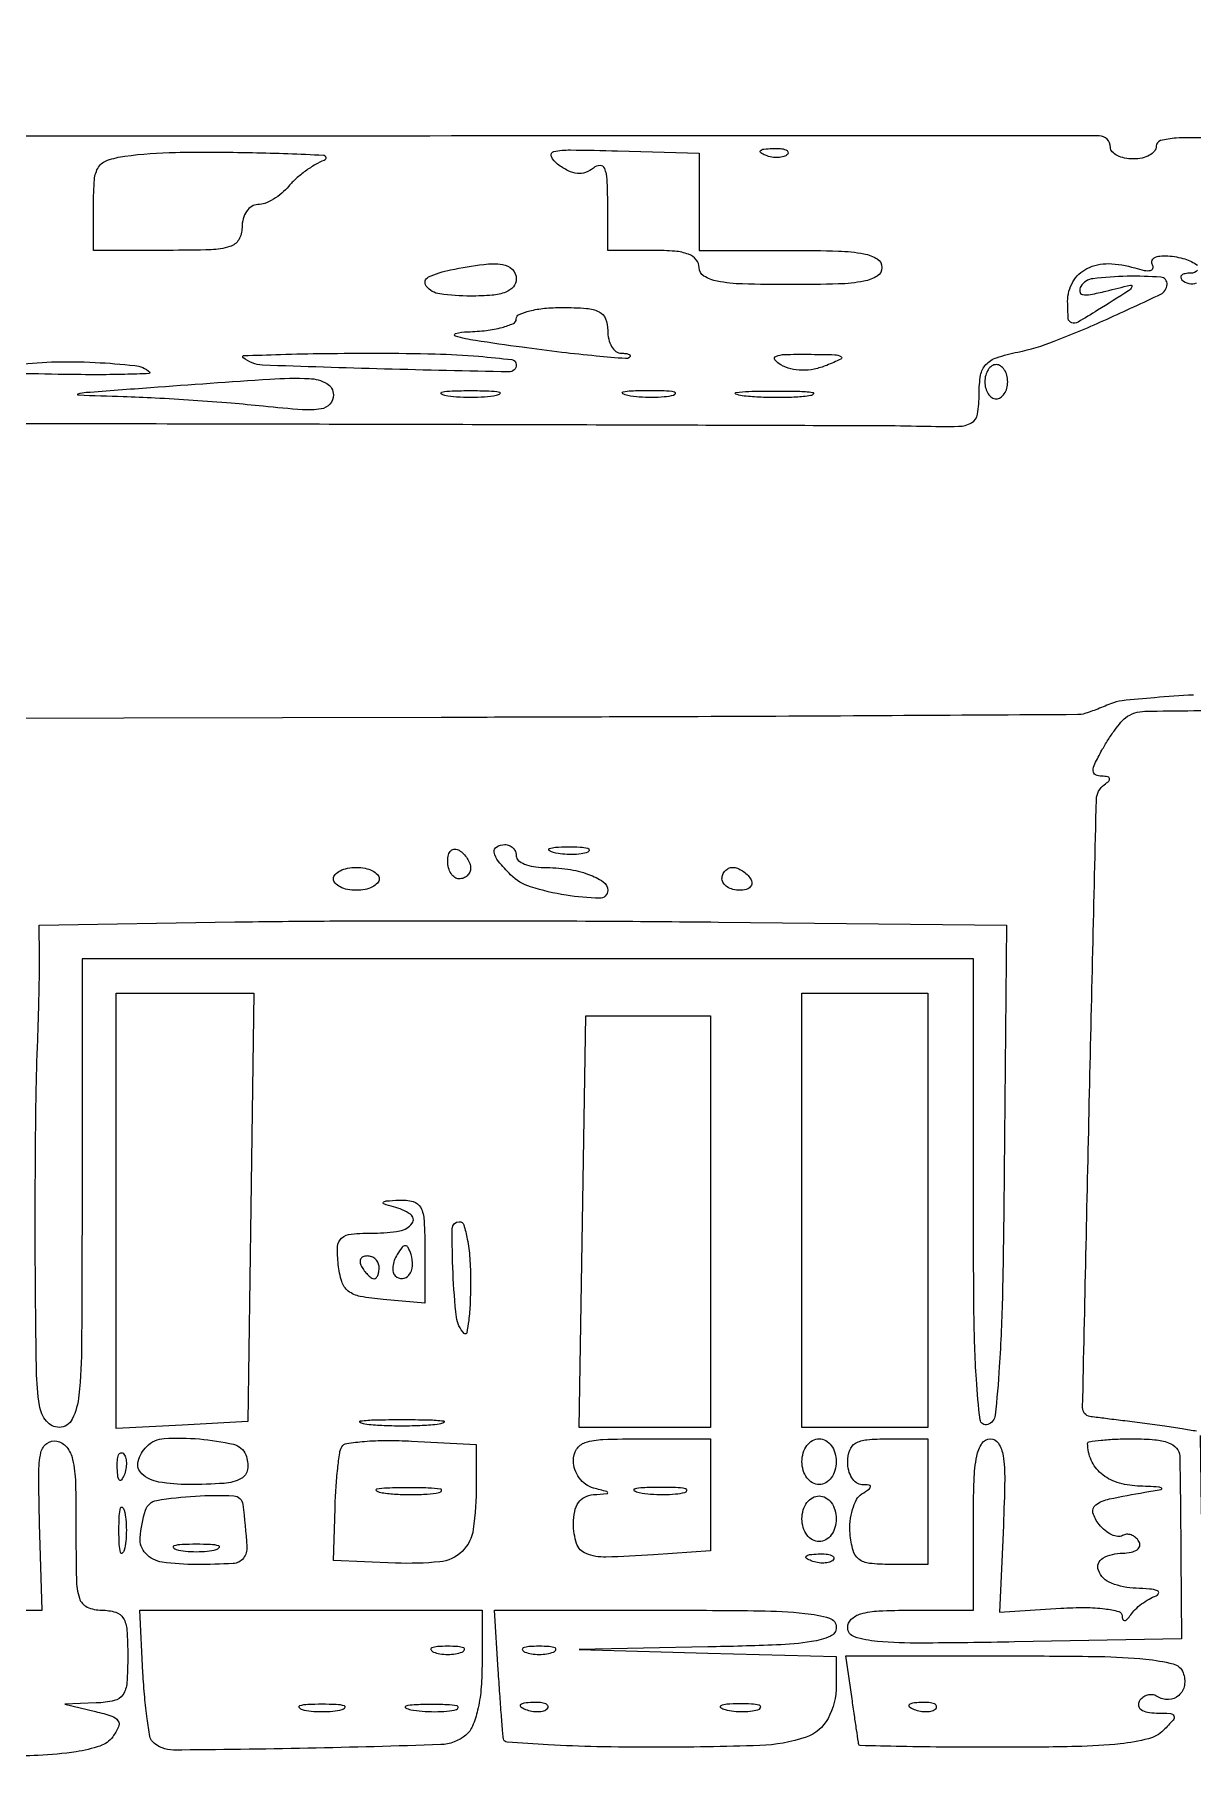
# Model space of a CAD drawing. Extents: x 0 to 448, y 25 to 639.
# Drawn here: x 173.8 to 275.2, y 487.6 to 638.9 of the extents above; entities that cross this region are included whole.
import ezdxf

# ---------------------------------------------------------------- set-up
doc = ezdxf.new("R2010")
doc.units = 0
doc.header["$MEASUREMENT"] = 0

msp = doc.modelspace()

# ---------------------------------------------------------------- linework, layer by layer
for points in [[(275.919482, 629.83544, 0.029612), (273.731155, 629.817875, 0.045965), (272.374576, 629.600207, 0.342479), (272, 629.117488, -0.173951), (271.847022, 628.691078, -0.093358), (271.4125, 628.328262, -0.073652), (270.765132, 628.082746, -0.053916), (270, 628, -0.048768), (269.234618, 628.074831, -0.068768), (268.5875, 628.298105, -0.088952), (268.151715, 628.627329, -0.188787), (268, 629.014824, 0.414178), (266.998996, 630.01595, 0.000137), (206.552977, 630.006708, 0.000161), (146.266937, 629.961513, 0.259647)], [(167.188944, 604.865393, -0.00013), (197.946174, 604.807744, -0.000198), (224.671127, 604.740121, -0.00007), (247.734432, 604.669416, -0.005132), (251.5, 604.618692, 0.009354), (254.711217, 604.602549, 0.126092), (255.836476, 604.907369, 0.228554), (256.359639, 605.662302, 0.039174), (256.5, 607.451045, -0.041952), (256.63624, 609.071949, -0.145808), (257.095481, 610.005229, -0.127051), (258.032764, 610.607573, -0.028618), (259.879064, 611.101142, 0.041895), (263.080035, 612.04848, 0.013048), (267.705267, 613.990788, 0.005678), (272.391586, 616.168598, 0.26893), (272.959144, 617, 0.414295), (272.398072, 617.650163, 0.023318), (269.462184, 617.728442, 0.024267), (266.464431, 617.522793, 0.228929), (265.406775, 616.849159, 0.167666), (265.305522, 616.399182, 0.329543), (265.542024, 616.144081, 0.09274), (266.256987, 616.142941, 0.015638), (267.598797, 616.435441, -0.004313), (269.738588, 616.952916, -0.615313), (269.869381, 616.796444, -0.151034), (269.577713, 616.45488, -0.001554), (266.875, 614.75619, -0.008941), (265.158701, 613.727082, -0.205135), (264.602189, 613.661337, -0.311938), (264.305801, 614.028614, -0.018563), (264.25, 615.531136, -0.130555), (264.705689, 617.246585, -0.148329), (265.938527, 618.411322, -0.121036), (267.832646, 618.838046, -0.07213), (270.125229, 618.460254, 0.027092), (270.939942, 618.249478, 0.091977), (271.486382, 618.240977, 0.270329), (271.70279, 618.42175, 0.228985), (271.671609, 618.72233, -0.204822), (271.620195, 619.063632, -0.19905), (271.830689, 619.341965, -0.106317), (272.324824, 619.504891, -0.045079), (273.026009, 619.516502, -0.052072), (274.50432, 619.251175, -0.093631), (275.600051, 618.696846, -0.456982)], [(275.625936, 618.25435, -0.195417), (275, 618, 0.041618), (274.526562, 617.960524, 0.120711), (274.226868, 617.831465, 0.254693), (274.141337, 617.642541, 0.179837), (274.240403, 617.426264, 0.304165), (275.538455, 617.170086, 0.048055)], [(275.251997, 581.083998, 0.007821), (271.85, 580.854954, 0.00577), (269.01809, 580.586804, 0.075457), (268, 580.3197, -0.00554), (267.370707, 580.056509, -0.005151), (266.720313, 579.800691, -0.005141), (266.13736, 579.585144, -0.017297), (265.75, 579.461367, -0.067232), (265.131676, 579.373957, -0.00005), (248.898007, 579.27537, -0.000577), (230.792515, 579.188139, -0.000353), (209.434705, 579.125), (153.86941, 579)], [(275.538494, 516.653541, 0.00277), (274.256003, 516.875528, 0.00639), (272.743739, 517.108841, 0.004217), (271, 517.340113, -0.000283), (269.253884, 517.557733, -0.000428), (267.734352, 517.749307, -0.000158), (266.42595, 517.915822, -0.010507), (266.202048, 517.949183, -0.37163), (265.558071, 518.729059, -0.00031), (266.145183, 545.407763, -0.00038), (266.765987, 571.951389, -0.238043), (267.453011, 573.234687, 0.037593), (267.849071, 573.559594, 0.277691), (267.910847, 573.785541, 0.289057), (267.740444, 573.939016, 0.03958), (267.241526, 573.984687, -0.109726), (266.690091, 574.114236, -0.287953), (266.483052, 574.443928, -0.112681), (266.624281, 575.062647, -0.015287), (267.241526, 576.25, -0.014487), (267.78275, 577.155065, -0.015125), (268.368118, 578.014078, -0.014954), (268.917173, 578.723995, -0.062105), (269.309514, 579.095799, -0.156044), (271.01529, 579.67034, -0.003667), (279.567329, 579.738426, -0.00269)], [(275.966834, 509.390689, 0.00016), (275.874132, 516.301641, 0.208609)], [(165.856989, 500.999719), (174.5, 500.999439), (174.288891, 508.565554, -0.005658), (174.216677, 512.920976, -0.052486), (174.403703, 514.792284, -0.182238), (174.913679, 515.596725, -0.212526), (175.788891, 515.798372, -0.179828), (176.658245, 515.267484, -0.112491), (177.175019, 514.17737, -0.047853), (177.424338, 512.160671, -0.007882), (177.469932, 508.232537, 0.005603), (177.501772, 503.714724, 0.070956), (177.77196, 502.039721, 0.213361), (178.442984, 501.277756, 0.107501), (179.719932, 501, -0.068864), (180.943806, 500.830635, -0.196911), (181.607496, 500.311417, -0.113445), (181.925305, 499.254739, -0.016559), (182, 497, -0.016688), (181.921089, 494.636356, -0.131247), (181.57073, 493.605924, -0.192989), (180.815338, 493.088294, -0.044146), (179.25, 492.881685), (176.5, 492.76337), (179.18111, 492.131685, -0.021439), (180.60059, 491.732318, -0.165981), (181.143095, 491.323239, -0.261184), (181.189371, 490.778758, -0.053914), (180.68111, 489.918979, -0.152329), (179.569499, 489.11384, -0.044344), (177.489684, 488.613937, -0.025747), (174.151668, 488.293272, -0.005868), (168.474442, 488.108397, -0.012577)], [(276.143732, 476.745768, -0.000997), (276.079519, 492.532114, 0.001043)]]:
    msp.add_lwpolyline(points, format="xyb")
for points in [[(199.190298, 627.874692, 0.044193), (198.419414, 627.509284, 0.024996), (197.554529, 626.941462, 0.024786), (196.733317, 626.276709, 0.037021), (196.092837, 625.611862, -0.045116), (195.479181, 624.995127, -0.040524), (194.743411, 624.473485, -0.042827), (194.001505, 624.114996, -0.091382), (193.377555, 624, 0.14369), (192.852235, 623.84585, 0.099524), (192.404657, 623.4125, 0.083977), (192.103074, 622.764504, 0.067109), (192, 622, -0.134481), (191.707995, 620.93396, -0.186514), (190.9375, 620.326923, -0.067313), (189.303549, 620.056399, -0.007414), (185.5, 620), (179, 620), (179, 623.933578, -0.019206), (179.087278, 626.204884, -0.123413), (179.448668, 627.286713, -0.172057), (180.218691, 627.886846, -0.046385), (181.75, 628.243054, -0.030205), (186.163886, 628.576748, -0.009046), (192.911639, 628.55633, -0.007171), (199.119498, 628.336104, -0.815913)], [(231.996356, 624.25), (232, 620), (240, 620, -0.006994), (244.191484, 619.94137, -0.039364), (246.416667, 619.703125, -0.093584), (247.586019, 619.246922, -0.258593), (248, 618.5, -0.258593), (247.586019, 617.753078, -0.093584), (246.416667, 617.296875, -0.039364), (244.191484, 617.05863, -0.006994), (240, 617, -0.006994), (235.808516, 617.05863, -0.039364), (233.583333, 617.296875, -0.093584), (232.413981, 617.753078, -0.258593), (232, 618.5, 0.176579), (231.750359, 619.184843, 0.128937), (231.083333, 619.65625, 0.069535), (229.888175, 619.923415, 0.020272), (228, 620), (224, 620), (224, 624.122445, 0.01184), (223.951041, 626.189628, 0.084868), (223.737078, 627.161542, 0.313014), (223.332101, 627.425755, 0.167564), (222.747165, 627.205129, -0.088474), (222.065629, 626.818306, -0.111763), (221.347686, 626.733817, -0.090296), (220.548917, 626.968324, -0.04145), (219.619631, 627.536182, -0.129469), (219.070469, 628.212623, -0.475796), (219.283169, 628.63788, -0.057906), (220.737597, 628.788418, -0.004003), (224.868822, 628.703498), (231.992712, 628.5)], [(239.729167, 628.395833, -0.126455), (239.402231, 628.202593, -0.060344), (238.916927, 628.123424, -0.05415), (238.359369, 628.160852, -0.051402), (237.8125, 628.316886, -0.054073), (237.395823, 628.538436, -0.470617), (237.37858, 628.720685, -0.168741), (237.670344, 628.862007, -0.018894), (238.416667, 628.921053, -0.028489), (239.112848, 628.910055, -0.077125), (239.592839, 628.799335, -0.208169), (239.77538, 628.614691, -0.296942)], [(216, 617.5, -0.176579), (215.750359, 616.815157, -0.128937), (215.083333, 616.34375, -0.069535), (213.888175, 616.076585, -0.020272), (212, 616, -0.033819), (209.316386, 616.181722, -0.198535), (208.120993, 616.877632, -0.479524), (208.317298, 617.670727, -0.060978), (210.25, 618.294267, -0.01352), (213.157653, 618.77317, -0.068473), (214.797234, 618.772297, -0.166213), (215.657829, 618.338734, -0.196134)], [(224, 613, 0.056395), (224.086561, 612.234988, 0.075828), (224.342708, 611.5875, 0.095027), (224.721587, 611.153384, 0.167478), (225.166667, 611, -0.028795), (225.587564, 610.97574, -0.082482), (225.868229, 610.895113, -0.233193), (225.961844, 610.776528, -0.2747), (225.916667, 610.642937, -0.20058), (225.553266, 610.525484, -0.002322), (222.978646, 610.752485, -0.006626), (219.979842, 611.071058, -0.004222), (216.5, 611.517275, -0.003486), (212.423338, 612.104039, -0.032101), (210.678556, 612.483419, -0.762805), (210.68111, 612.720281, -0.056852), (211.75, 612.874338, 0.022161), (213.378764, 612.99488, 0.035196), (214.751563, 613.256837, 0.039267), (215.742254, 613.604396, 0.297023), (216, 614, -0.295869), (216.251055, 614.387127, -0.04382), (217.175, 614.70625, -0.037669), (218.467056, 614.92761, -0.023598), (220, 615, -0.017388), (222.150836, 614.925179, -0.098846), (223.25, 614.625, -0.184152), (223.804216, 614.021586, -0.094959)], [(183.916667, 609.358459, -0.681424), (183.867686, 609.218186, -0.00313), (181.738542, 609.149417, -0.007053), (179.115991, 609.118153, -0.003914), (175.916667, 609.150194, -0.001822), (171.27682, 609.249905, -0.043908), (169.98836, 609.395981, -0.81855), (169.988721, 609.601737, -0.013619), (172, 609.946792, -0.028504), (175.337819, 610.233466, -0.019506), (179.142726, 610.194184, -0.014555), (182.618918, 609.920953, -0.151876)], [(216, 609.995592, -0.420016), (215.351973, 609.360252, -0.00178), (204.453376, 609.61456, -0.00272), (193.805793, 609.958914, -0.170727), (192.083333, 610.638839, -0.680773), (192.134895, 610.785173, -0.001472), (195.363021, 610.893909, -0.004896), (199.196195, 610.974167, -0.002785), (203.833333, 611, -0.006338), (208.890966, 610.935884, -0.014255), (212.721683, 610.729361, -0.009464), (215.609762, 610.435809, -0.379424)], [(243.161878, 609.936239, -0.044223), (242.069238, 609.606896, -0.053204), (241.002006, 609.501904, -0.057782), (240.015657, 609.624522, -0.072426), (239.161878, 609.969217, -0.08977), (238.633583, 610.420897, -0.506083), (238.71196, 610.724496, -0.089081), (239.508145, 610.888757, -0.008502), (241.5, 610.906205, -0.003692), (243.874641, 610.869092, -0.127002), (244.409759, 610.717726, -0.60257), (244.399654, 610.478043, -0.015726)], [(257, 608.5, 0.064853), (257.074694, 607.926543, 0.082425), (257.29375, 607.440625, 0.098894), (257.618646, 607.115568, 0.148195), (258, 607, 0.148195), (258.381354, 607.115568, 0.098894), (258.70625, 607.440625, 0.082425), (258.925306, 607.926543, 0.064853), (259, 608.5, 0.064853), (258.925306, 609.073457, 0.082425), (258.70625, 609.559375, 0.098894), (258.381354, 609.884432, 0.148195), (258, 610, 0.148195), (257.618646, 609.884432, 0.098894), (257.29375, 609.559375, 0.082425), (257.074694, 609.073457, 0.064853)], [(200, 607.357544, -0.183996), (199.691379, 606.547271, -0.172089), (198.912195, 606.119458, -0.058897), (197.304287, 606.049278, -0.007526), (193.853309, 606.357544, 0.005744), (191.058012, 606.617286, 0.003404), (187.719361, 606.866005, 0.003406), (184.384658, 607.068801, 0.005853), (181.603309, 607.186303, -0.001345), (177.683189, 607.316522, -0.833099), (177.665362, 607.438011, -0.063006), (178.347353, 607.577289, -0.000482), (184, 608, -0.001586), (194.437668, 608.737128, -0.026873), (197.886059, 608.78403, -0.117961), (199.416511, 608.352268, -0.271649)], [(214.25, 607.294267, -0.029693), (213.225293, 607.159351, -0.017887), (212, 607.115502, -0.017887), (210.774707, 607.159351, -0.029693), (209.75, 607.294267, -0.142433), (209.439977, 607.453014, -0.611425), (209.482812, 607.600334, -0.039503), (210.38851, 607.701569, -0.008087), (212, 607.727636, -0.008087), (213.61149, 607.701569, -0.039503), (214.517188, 607.600334, -0.611425), (214.560023, 607.453014, -0.142433)], [(229.761659, 607.31292, -0.041951), (228.934218, 607.169017, -0.020826), (227.869594, 607.119272, -0.020511), (226.754739, 607.159391, -0.028254), (225.761659, 607.292739, -0.082665), (225.319562, 607.45659, -0.67161), (225.339362, 607.605813, -0.053901), (226.071102, 607.715166, -0.008901), (227.5, 607.747817, -0.009782), (228.938425, 607.726931, -0.038992), (229.814362, 607.62839, -0.417468), (229.916221, 607.476221, -0.285845)], [(241.767909, 607.285474, -0.024559), (240.487453, 607.154945, -0.012695), (238.878422, 607.111345, -0.01259), (237.218327, 607.150328, -0.018638), (235.767909, 607.275269, -0.069146), (235.205163, 607.425738, -0.756877), (235.222448, 607.564056, -0.031761), (236.352754, 607.662864, -0.005499), (238.5, 607.690131, -0.005888), (240.655786, 607.668409, -0.025342), (241.934948, 607.575472, -0.556092), (242.000181, 607.434198, -0.212532)], [(212, 565.940983, -0.105429), (211.923444, 565.581949, -0.099231), (211.70625, 565.276414, -0.096318), (211.381732, 565.071618, -0.092995), (211, 565, -0.153634), (210.618621, 565.120018, -0.097988), (210.29375, 565.457961, -0.080552), (210.074545, 565.962904, -0.062283), (210, 566.559017, -0.066118), (210.073267, 567.110654, -0.138808), (210.29375, 567.478525, -0.191142), (210.620352, 567.607943, -0.139169), (211, 567.5, -0.06081), (211.382515, 567.193797, -0.051032), (211.70625, 566.7871, -0.053229), (211.926698, 566.346558, -0.089642)], [(216, 567, 0.22119), (216.178026, 566.617261, 0.077138), (216.71035, 566.29375, 0.058656), (217.49225, 566.073191, 0.03946), (218.418213, 566, -0.036065), (220.505424, 565.849252, -0.050303), (222.320511, 565.395978, -0.062559), (223.600492, 564.745475, -0.248866), (224, 563.992532, -0.422108), (223.286219, 563.297683, -0.032988), (220.350924, 563.570959, -0.035506), (217.25787, 564.29442, -0.121758), (215.504145, 565.352997, -0.025233), (214.441395, 566.528787, -0.124712), (214.067156, 567.331315, -0.317913), (214.283569, 567.806432, -0.132713), (215, 568, -0.099038), (215.381638, 567.923658, -0.097945), (215.70625, 567.70625, -0.097945), (215.923658, 567.381638, -0.099038)], [(222.269032, 567.344063, -0.06278), (221.671085, 567.185595, -0.030339), (220.880008, 567.127736, -0.029507), (220.036634, 567.167106, -0.037336), (219.269032, 567.307009, -0.087174), (218.883358, 567.48334, -0.597527), (218.900903, 567.643467, -0.080377), (219.431793, 567.764444, -0.012823), (220.5, 567.805051, -0.014395), (221.580113, 567.787295, -0.052471), (222.257153, 567.684921, -0.333666), (222.386009, 567.52287, -0.31318)], [(204, 565, -0.191087), (203.848523, 564.618118, -0.088204), (203.4125, 564.29375, -0.068025), (202.765418, 564.073693, -0.048028), (202, 564, -0.048028), (201.234582, 564.073693, -0.068025), (200.5875, 564.29375, -0.088204), (200.151477, 564.618118, -0.191087), (200, 565, -0.191087), (200.151477, 565.381882, -0.088204), (200.5875, 565.70625, -0.068025), (201.234582, 565.926307, -0.048028), (202, 566, -0.048028), (202.765418, 565.926307, -0.068025), (203.4125, 565.70625, -0.088204), (203.848523, 565.381882, -0.191087)], [(236.5, 565, -0.139169), (236.607943, 564.620352, -0.191142), (236.478525, 564.29375, -0.138808), (236.110654, 564.073267, -0.066118), (235.559017, 564, -0.062283), (234.962904, 564.074545, -0.080552), (234.457961, 564.29375, -0.097988), (234.120018, 564.618621, -0.153634), (234, 565, -0.092995), (234.071618, 565.381732, -0.096318), (234.276414, 565.70625, -0.099231), (234.581949, 565.923444, -0.105429), (234.940983, 566, -0.089642), (235.346558, 565.926698, -0.053229), (235.7871, 565.70625, -0.051032), (236.193797, 565.382515, -0.06081)], [(258.696258, 539.301179, -0.002695), (258.542336, 528.659051, -0.011411), (258.270403, 522.29052, -0.010294), (257.905801, 518.065425, -0.293513), (257.25, 517.250556, -0.473489), (256.589988, 517.666449, -0.015546), (256.260115, 521.203376, -0.012968), (256.052402, 526.975257, -0.002509), (256, 537.416667), (256, 558), (217, 558), (178, 558), (178, 537.5, -0.001501), (177.960553, 524.35912, -0.022816), (177.72561, 519.8125, -0.086689), (177.1476, 517.725618, -0.289626), (176, 517, -0.227263), (174.889649, 517.532168, -0.131012), (174.277435, 518.916487, -0.034782), (174.013155, 521.970686, -0.00265), (173.9181, 530.25, -0.001825), (173.904146, 535.762881, -0.001734), (173.929866, 541.370313, -0.00172), (173.986855, 546.328127, -0.006135), (174.073163, 549.5, 0.002129), (174.161136, 551.997127, 0.002021), (174.229556, 554.538524, 0.002005), (174.271966, 556.786572, 0.007134), (174.272809, 558.226892), (174.235493, 560.953783), (191.367746, 561.226892, -0.002839), (199.697463, 561.312381, -0.001203), (210.868801, 561.336728, -0.00119), (222.795729, 561.305629, -0.001558), (233.696258, 561.21729), (258.892516, 560.93458)], [(208, 532.439635), (208, 527.879269), (204.355823, 528.189635, -0.024633), (202.343578, 528.461348, -0.120056), (201.302391, 528.929367, -0.153678), (200.728995, 529.759604, -0.04885), (200.424042, 531.25, -0.034819), (200.369084, 532.838064, -0.207179), (200.717179, 533.570618, -0.16155), (201.550631, 533.921317, -0.019492), (203.56822, 534, 0.042235), (205.805448, 534.189317, 0.195639), (206.886246, 534.859774, 0.428604), (206.742273, 535.64794, 0.081346), (205.25, 536.310674, -0.01159), (204.4117, 536.550633, -0.541772), (204.37122, 536.693656, -0.197309), (204.607705, 536.812001, -0.005718), (205.75, 536.883999, -0.075488), (206.979186, 536.761687, -0.216355), (207.633014, 536.237261, -0.105317), (207.934996, 535.096494, -0.012231)], [(212, 529.833333, -0.010067), (211.96085, 527.889083, -0.019763), (211.837534, 526.346841, -0.021766), (211.662935, 525.28409, -0.595981), (211.446924, 525.219743, -0.170314), (210.763557, 526.641645, -0.016608), (210.464167, 530.501796, -0.013163), (210.39477, 534.385542, -0.411739), (211.014446, 535, -0.32742), (211.399224, 534.717777, -0.029167), (211.710494, 533.482292, -0.02918), (211.928868, 531.813836, -0.017952)], [(205.582949, 532.134215, 0.052326), (205.327923, 531.604943, 0.061761), (205.20609, 531.06291, 0.07231), (205.228156, 530.59012, 0.149701), (205.399864, 530.266802, 0.208213), (206.031223, 530.018401, 0.228122), (206.610436, 530.323111, 0.143258), (206.913564, 531.144952, 0.097944), (206.787251, 532.138246, 0.033951), (206.536207, 532.749629, 0.286646), (206.294341, 532.899578, 0.233206), (206.012891, 532.759582, 0.024362)], [(202.5, 531, 0.029505), (202.768994, 530.617226, 0.035638), (203.066025, 530.29375, 0.038439), (203.34829, 530.065539, 0.151918), (203.559017, 530, 0.210953), (203.727648, 530.07446, 0.081139), (203.870461, 530.29375, 0.061769), (203.967655, 530.617151, 0.042167), (204, 531, 0.105053), (203.918938, 531.381556, 0.099167), (203.688914, 531.70625, 0.09642), (203.345238, 531.923877, 0.093332), (202.940983, 532, 0.108972), (202.586039, 531.921712, 0.182303), (202.3746, 531.70625, 0.161196), (202.343488, 531.3821, 0.082592)], [(209.25, 517.276604, -0.019375), (207.770235, 517.150935, -0.011494), (206, 517.110234, -0.011494), (204.229765, 517.150935, -0.019375), (202.75, 517.276604, -0.108536), (202.333801, 517.423685, -0.707215), (202.364063, 517.56145, -0.025693), (203.670434, 517.655793, -0.005179), (206, 517.679926, -0.005179), (208.329566, 517.655793, -0.025693), (209.635937, 517.56145, -0.707215), (209.666199, 517.423685, -0.108536)], [(192.32411, 514.597766, -0.121483), (192.483689, 513.323946, -0.248355), (191.927691, 512.518206, -0.104212), (190.429737, 512.100007, -0.016145), (187.333333, 512, -0.040886), (184.729602, 512.213266, -0.144586), (183.23548, 512.936176, -0.27936), (182.913777, 514.021547, -0.132955), (183.666667, 515.333333, -0.183469), (185.198831, 516.022147, -0.036104), (188.268711, 515.983514, -0.034597), (191.25991, 515.519419, -0.250367)], [(233, 511.096513), (233, 506.193027), (227.994026, 505.846513, -0.010426), (223.839526, 505.645864, -0.100436), (222.106186, 505.948387, -0.224562), (221.278323, 506.826395, -0.078716), (221, 508.583333, -0.051603), (221.109362, 509.640153, -0.099933), (221.443035, 510.417557, -0.122448), (221.996554, 510.905458, -0.103517), (222.75, 511.116001, 0.002113), (223.923939, 511.198801, 0.392517), (224, 511.280763, 0.339035), (223.926177, 511.377121, 0.001923), (222.75, 511.689326, -0.09552), (222.081374, 512.009076, -0.075402), (221.514062, 512.578271, -0.073873), (221.131587, 513.302748, -0.084769), (221, 514.073324, -0.137539), (221.282841, 515.082095, -0.180255), (222.028543, 515.669722, -0.069102), (223.581187, 515.940605, -0.008686), (227, 516), (233, 516)], [(244, 514, -0.072314), (243.888136, 513.230589, -0.08892), (243.5625, 512.583333, -0.10214), (243.075754, 512.153209, -0.130775), (242.5, 512, -0.130775), (241.924246, 512.153209, -0.10214), (241.4375, 512.583333, -0.08892), (241.111864, 513.230589, -0.072314), (241, 514, -0.072314), (241.111864, 514.769411, -0.08892), (241.4375, 515.416667, -0.10214), (241.924246, 515.846791, -0.130775), (242.5, 516, -0.130775), (243.075754, 515.846791, -0.10214), (243.5625, 515.416667, -0.08892), (243.888136, 514.769411, -0.072314)], [(252, 510.5), (252, 505), (248.718108, 505, -0.027101), (246.904055, 505.098398, -0.137351), (245.973069, 505.471729, -0.165652), (245.465252, 506.233284, -0.044331), (245.213727, 507.688276, -0.044888), (245.221494, 508.775691, -0.047796), (245.425069, 509.820816, -0.052966), (245.78021, 510.675712, -0.127063), (246.245619, 511.172963, 0.012722), (246.888177, 511.604245, 0.241758), (246.996454, 511.812322, 0.386909), (246.87264, 511.949858, 0.021819), (246.25, 511.984687, -0.156456), (245.773177, 512.144102, -0.095937), (245.367188, 512.583002, -0.078496), (245.09307, 513.234059, -0.060533), (245, 514, -0.087745), (245.177287, 515.002462, -0.177212), (245.6875, 515.607143, -0.10769), (246.67572, 515.917816, -0.022514), (248.5, 516), (252, 516)], [(258.62057, 508.415848), (258.289684, 500.831696), (263.646205, 501.165848, -0.015881), (265.786645, 501.231244, -0.030544), (267.498886, 501.124459, -0.034427), (268.714432, 500.887937, -0.335791), (269.016676, 500.5, 0.088487), (269.07691, 500.18758, 0.347192), (269.234512, 500.094075, 0.178725), (269.469159, 500.218203, 0.035433), (269.765313, 500.600056, -0.055286), (270.154583, 501.06288, -0.029751), (270.724811, 501.544701, -0.02924), (271.371863, 501.97198, -0.040378), (272, 502.271109, 0.229981), (272.206338, 502.490402, 0.398849), (272.104688, 502.697566, 0.066446), (271.41276, 502.854411, 0.016484), (270.25, 502.921053, -0.087116), (268.076151, 503.357371, -0.210487), (266.943068, 504.493614, -0.375363), (267.329453, 505.555119, -0.126551), (269.059017, 506, 0.048138), (269.807859, 506.072263, 0.106696), (270.332411, 506.297134, 0.184801), (270.554444, 506.630372, 0.196428), (270.489919, 507.016312, 0.078968), (270.188284, 507.366404, 0.090809), (269.806144, 507.58565, 0.100776), (269.404372, 507.641812, 0.123519), (269.044209, 507.527322, -0.175748), (268.640764, 507.443172, -0.075545), (268.106665, 507.604368, -0.061522), (267.530167, 507.971294, -0.047129), (267.000683, 508.499177, -0.104262), (266.462238, 509.521051, -0.318827), (266.709429, 510.21963, -0.102583), (267.90783, 510.739024, -0.010214), (271, 511.314783, 0.003479), (272.442488, 511.563321, 0.632986), (272.473367, 511.677301, 0.16557), (272.224571, 511.776259, 0.001774), (270.356989, 511.863818, -0.067097), (268.569042, 512.184174, -0.099108), (267.181347, 512.958312, -0.11186), (266.309471, 514.125489, -0.105079), (266, 515.581787, -0.372458), (266.143944, 515.748216, -0.010115), (267.175, 515.87715, -0.016236), (268.466353, 515.969907, -0.00981), (270, 516, -0.020774), (271.876791, 515.92199, -0.067957), (273.086738, 515.652961, -0.122305), (273.778483, 515.181847, -0.175372), (274.052632, 514.5, -0.005202), (274.075933, 513.555628, -0.000527), (274.105588, 511.310937, -0.00066), (274.134574, 508.635998, -0.000526), (274.159001, 505.75), (274.212738, 498.5), (259.606369, 498.223267, -0.002988), (251.421839, 498.117128, -0.023095), (247.596454, 498.267121, -0.055071), (245.593737, 498.663513, -0.327334), (245, 499.473267, -0.20522), (245.313991, 500.206057, -0.123214), (246.150616, 500.680603, -0.055804), (247.726282, 500.933716, -0.011947), (250.5, 501), (256, 501), (256, 508.5, -0.00778), (256.060189, 512.367767, -0.040813), (256.299191, 514.479441, -0.093869), (256.749595, 515.602305, -0.25591), (257.475728, 516, -0.256938), (258.194836, 515.604348, -0.10412), (258.599202, 514.521239, -0.041409), (258.739658, 512.429563, -0.00697)], [(181.683114, 512.8125, -0.054073), (181.461564, 512.395823, -0.470617), (181.279315, 512.37858, -0.168741), (181.137993, 512.670344, -0.018894), (181.078947, 513.416667, -0.028489), (181.089945, 514.112848, -0.077125), (181.200665, 514.592839, -0.208169), (181.385309, 514.77538, -0.296942), (181.604167, 514.729167, -0.126455), (181.797407, 514.402231, -0.060344), (181.876576, 513.916927, -0.05415), (181.839148, 513.359369, -0.051402)], [(212.5, 512, -0.033533), (212.236871, 508.080924, -0.167697), (211.261276, 506.143004, -0.170057), (209.306972, 505.234342, -0.034705), (205.437042, 505.122286), (199.996798, 505.342382), (200.138015, 509.921191, -0.008535), (200.224869, 511.732973, -0.011077), (200.369531, 513.389173, -0.008906), (200.544755, 514.760486, -0.092167), (200.727848, 515.297271, -0.232411), (201.165384, 515.597602, -0.015799), (202.707828, 515.773021, -0.020022), (204.636313, 515.853308, -0.013508), (206.838232, 515.797271), (212.5, 515.5)], [(204.26375, 511.282419, 0.022548), (205.485188, 511.153707, 0.015659), (206.872547, 511.114038, 0.015827), (208.209518, 511.160023, 0.031163), (209.26375, 511.296069, 0.248898), (209.455688, 511.450815, 0.49082), (209.374351, 511.596853, 0.030832), (208.29708, 511.692368, 0.00738), (206.5, 511.713986, 0.006817), (204.711719, 511.684722, 0.040183), (203.780601, 511.581582, 0.720633), (203.761725, 511.438612, 0.075924)], [(226.761659, 511.292739, 0.028254), (227.754739, 511.159391, 0.020511), (228.869594, 511.119272, 0.020826), (229.934218, 511.169017, 0.041951), (230.761659, 511.31292, 0.285845), (230.916221, 511.476221, 0.417468), (230.814362, 511.62839, 0.038992), (229.938425, 511.726931, 0.009782), (228.5, 511.747817, 0.008901), (227.071102, 511.715166, 0.053901), (226.339362, 511.605813, 0.67161), (226.319562, 511.45659, 0.082665)], [(181.689326, 506.25, -0.161593), (181.521012, 505.99086, -0.542911), (181.366341, 506.042188, -0.052887), (181.259713, 506.748017, -0.011065), (181.232003, 508, -0.011065), (181.259713, 509.251983, -0.052887), (181.366341, 509.957812, -0.542911), (181.521012, 510.00914, -0.161593), (181.689326, 509.75, -0.039571), (181.831531, 508.952734, -0.024357), (181.877971, 508, -0.024357), (181.831531, 507.047266, -0.039571)], [(192.083333, 510.25, -0.008585), (192.428645, 506.567127, -0.186471), (192.121119, 505.545501, -0.218574), (191.223381, 505.078904, -0.012236), (187.999548, 505, -0.034028), (185.025851, 505.202612, -0.172241), (183.571711, 505.954473, -0.212038), (183.087877, 507.34619, -0.053869), (183.552515, 509.75, -0.284579), (184.540113, 510.612222, -0.026176), (187.917658, 510.98828, -0.026033), (191.27213, 511.010048, -0.369163)], [(244, 509, -0.072314), (243.888136, 508.230589, -0.08892), (243.5625, 507.583333, -0.10214), (243.075754, 507.153209, -0.130775), (242.5, 507, -0.130775), (241.924246, 507.153209, -0.10214), (241.4375, 507.583333, -0.08892), (241.111864, 508.230589, -0.072314), (241, 509, -0.072314), (241.111864, 509.769411, -0.08892), (241.4375, 510.416667, -0.10214), (241.924246, 510.846791, -0.130775), (242.5, 511, -0.130775), (243.075754, 510.846791, -0.10214), (243.5625, 510.416667, -0.08892), (243.888136, 509.769411, -0.072314)], [(186.25, 506.310674, 0.039571), (187.047266, 506.168469, 0.024357), (188, 506.122029, 0.024357), (188.952734, 506.168469, 0.039571), (189.75, 506.310674, 0.161593), (190.00914, 506.478988, 0.542911), (189.957813, 506.633659, 0.052887), (189.251983, 506.740287, 0.011065), (188, 506.767997, 0.011065), (186.748017, 506.740287, 0.052887), (186.042187, 506.633659, 0.542911), (185.99086, 506.478988, 0.161593)], [(243.729167, 505.395833, -0.126455), (243.402231, 505.202593, -0.060344), (242.916927, 505.123424, -0.05415), (242.359369, 505.160852, -0.051402), (241.8125, 505.316886, -0.054073), (241.395823, 505.538436, -0.470617), (241.37858, 505.720685, -0.168741), (241.670344, 505.862007, -0.018894), (242.416667, 505.921053, -0.028489), (243.112848, 505.910055, -0.077125), (243.592839, 505.799335, -0.208169), (243.77538, 505.614691, -0.296942)], [(213, 496.122445, -0.022551), (212.905357, 494.025136, -0.035164), (212.616462, 492.240528, -0.041695), (212.168929, 490.863023, -0.120732), (211.576254, 490.063285, -0.166138), (209.399314, 489.235278, -0.003524), (197.755082, 488.919177, -0.003088), (186.001304, 488.755601, -0.200925), (184.154423, 489.512244, -0.155359), (183.93101, 489.944389, -0.008213), (183.692204, 491.498532, -0.012283), (183.480881, 493.386381, -0.008581), (183.331583, 495.523406), (183.043313, 501), (198.021656, 501), (213, 501)], [(244, 499.5, -0.299663), (243.485029, 498.717909, -0.063845), (241.839374, 498.24703, -0.028443), (238.761248, 497.955895, -0.004608), (232.75, 497.786244), (221.5, 497.572488), (232.75, 497.253493), (244, 496.934498), (244, 494.39582, -0.123393), (243.281242, 491.527702, -0.190528), (241.355999, 489.895658, -0.073266), (237.306872, 489.157382, -0.00852), (228.071429, 489, -0.005376), (223.050924, 489.053979, -0.00882), (218.803586, 489.220312, -0.003129), (215.209429, 489.447185, -0.347807), (214.876948, 489.75, -0.020603), (214.814878, 490.258682, -0.001194), (214.692962, 491.821875, -0.001813), (214.558966, 493.684364, -0.001332), (214.423408, 495.75), (214.09292, 501), (229.04646, 501, -0.003094), (237.27106, 500.949112, -0.021904), (241.257743, 500.724922, -0.047317), (243.401407, 500.302553, -0.331859)], [(208.75, 497.337719, 0.057986), (209.320008, 497.181385, 0.037979), (210, 497.12966, 0.037979), (210.679992, 497.181385, 0.057986), (211.25, 497.337719, 0.174857), (211.459382, 497.525001, 0.447206), (211.398438, 497.693942, 0.078554), (210.89144, 497.810911, 0.017491), (210, 497.842105, 0.017491), (209.10856, 497.810911, 0.078554), (208.601562, 497.693942, 0.447206), (208.540618, 497.525001, 0.174857)], [(216.75, 497.337719, 0.057986), (217.320008, 497.181385, 0.037979), (218, 497.12966, 0.037979), (218.679992, 497.181385, 0.057986), (219.25, 497.337719, 0.174857), (219.459382, 497.525001, 0.447206), (219.398438, 497.693942, 0.078554), (218.89144, 497.810911, 0.017491), (218, 497.842105, 0.017491), (217.10856, 497.810911, 0.078554), (216.601562, 497.693942, 0.447206), (216.540618, 497.525001, 0.174857)], [(274.349337, 495.532025, -0.131814), (274.464342, 494.433291, -0.1703), (273.985742, 493.547115, -0.179787), (273.082819, 493.183887, -0.146094), (272.069098, 493.457295, 0.108373), (271.665803, 493.598899, 0.099685), (271.22714, 493.565079, 0.095498), (270.820631, 493.360589, 0.090427), (270.510081, 493.016312, 0.203071), (270.450362, 492.628736, 0.184091), (270.684183, 492.295553, 0.103393), (271.231103, 492.071558, 0.045698), (272.012412, 492, -0.01514), (273.237504, 491.962895, -0.285487), (273.537783, 491.75, -0.288078), (273.478265, 491.388293, -0.015337), (272.642857, 490.5, -0.135752), (271.312535, 489.74616, -0.034887), (268.857278, 489.309659, -0.021459), (265.005017, 489.06554, -0.005093), (258.571429, 489, -0.001863), (253.748346, 489.017972, -0.003093), (249.681763, 489.073438, -0.00039), (246.078623, 489.147686, -0.364879), (245.962232, 489.25, -0.001368), (245.934454, 489.437338, -0.000021), (245.775813, 490.528125, -0.000056), (245.591792, 491.794781, -0.000037), (245.380651, 493.25), (244.836839, 497), (259.31143, 497, -0.00365), (266.996547, 496.943894, -0.02068), (271.084424, 496.714916, -0.036451), (273.475754, 496.303984, -0.245071)], [(197.25, 492.310674, 0.039571), (198.047266, 492.168469, 0.024357), (199, 492.122029, 0.024357), (199.952734, 492.168469, 0.039571), (200.75, 492.310674, 0.161593), (201.00914, 492.478988, 0.542911), (200.957813, 492.633659, 0.052887), (200.251983, 492.740287, 0.011065), (199, 492.767997, 0.011065), (197.748017, 492.740287, 0.052887), (197.042187, 492.633659, 0.542911), (196.99086, 492.478988, 0.161593)], [(206.761659, 492.292739, 0.028254), (207.754739, 492.159391, 0.020511), (208.869594, 492.119272, 0.020826), (209.934218, 492.169017, 0.041951), (210.761659, 492.31292, 0.285845), (210.916221, 492.476221, 0.417468), (210.814362, 492.62839, 0.038992), (209.938425, 492.726931, 0.009782), (208.5, 492.747817, 0.008901), (207.071102, 492.715166, 0.053901), (206.339362, 492.605813, 0.67161), (206.319562, 492.45659, 0.082665)], [(216.8125, 492.316886, 0.051402), (217.359369, 492.160852, 0.05415), (217.916927, 492.123424, 0.060344), (218.402231, 492.202593, 0.126455), (218.729167, 492.395833, 0.296942), (218.77538, 492.614691, 0.208169), (218.592839, 492.799335, 0.077125), (218.112848, 492.910055, 0.028489), (217.416667, 492.921053, 0.018894), (216.670344, 492.862007, 0.168741), (216.37858, 492.720685, 0.470617), (216.395823, 492.538436, 0.054073)], [(234.269032, 492.307009, 0.037336), (235.036634, 492.167106, 0.029507), (235.880008, 492.127736, 0.030339), (236.671085, 492.185595, 0.06278), (237.269032, 492.344063, 0.31318), (237.386009, 492.52287, 0.333666), (237.257153, 492.684921, 0.052471), (236.580113, 492.787295, 0.014395), (235.5, 492.805051, 0.012823), (234.431793, 492.764444, 0.080377), (233.900903, 492.643467, 0.597527), (233.883358, 492.48334, 0.087174)], [(250.8125, 492.316886, 0.051402), (251.359369, 492.160852, 0.05415), (251.916927, 492.123424, 0.060344), (252.402231, 492.202593, 0.126455), (252.729167, 492.395833, 0.296942), (252.77538, 492.614691, 0.208169), (252.592839, 492.799335, 0.077125), (252.112848, 492.910055, 0.028489), (251.416667, 492.921053, 0.018894), (250.670344, 492.862007, 0.168741), (250.37858, 492.720685, 0.470617), (250.395823, 492.538436, 0.054073)]]:
    msp.add_lwpolyline(points, format="xyb", close=True)
for points in [[(192.772065, 536.25), (192.5, 517.5), (186.75, 517.200096), (181, 516.900192), (181, 535.950096), (181, 555), (187.022065, 555), (193.044131, 555)], [(252, 536), (252, 517), (246.5, 517), (241, 517), (241, 536), (241, 555), (246.5, 555), (252, 555)], [(233, 535), (233, 517), (227.25, 516.998809), (221.5, 516.997617), (221.793625, 534.998809), (222.08725, 553), (227.543625, 553), (233, 553)]]:
    msp.add_lwpolyline(points, close=True)

doc.saveas('drawing.dxf')
